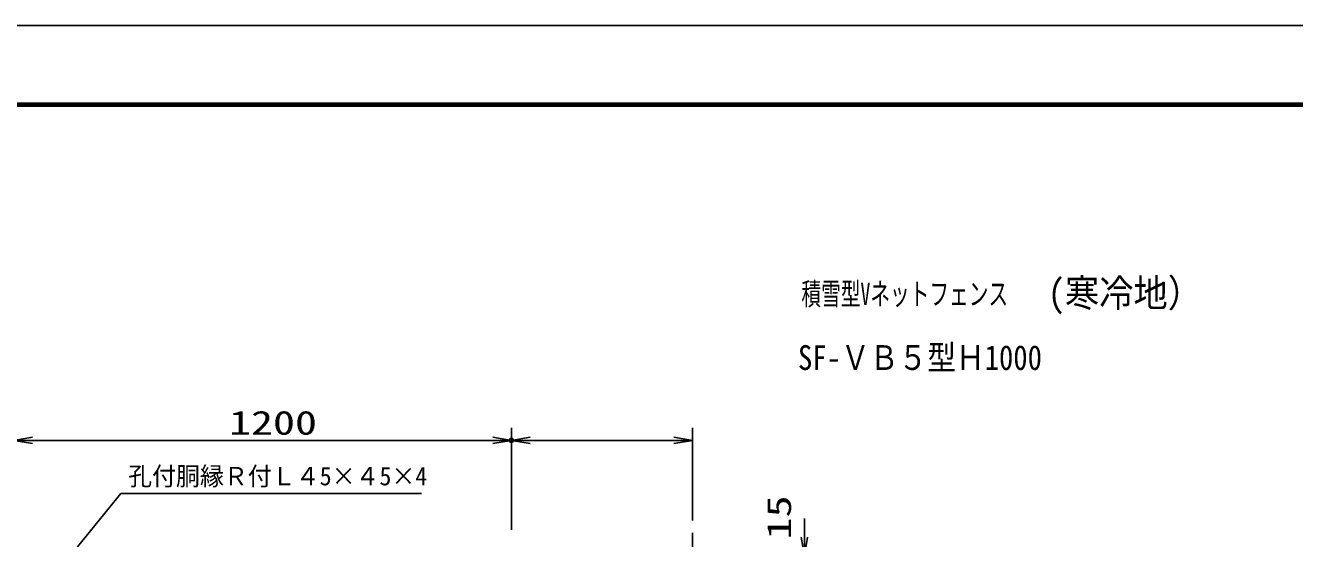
# Model space of a CAD drawing. Units: millimetres, scale not verified. Extents: x -4455 to 4455, y -3150 to 3150.
# Drawn here: x -2673 to 388, y 1911 to 3150 of the extents above; entities that cross this region are included whole.
import ezdxf
from ezdxf.enums import TextEntityAlignment as Align

# ---------------------------------------------------------------- set-up
doc = ezdxf.new("R2010")
doc.units = ezdxf.units.MM
doc.header["$LTSCALE"] = 20
doc.header["$PDMODE"] = 32
doc.header["$PDSIZE"] = 10
for name, color, linetype, lineweight in [('0-0_1', 7, 'Continuous', 25), ('0-2_0', 4, 'Continuous', 25), ('0-4_EXTCNT-LMEC0', 2, 'Continuous', 25), ('0-6_WAKU', 7, 'Continuous', 25)]:
    doc.layers.add(name, color=color, linetype=linetype, lineweight=lineweight)
doc.layers.add('0-3_10', color=4, linetype='Continuous')
doc.layers.add('0-5_DEFPOINTS', color=7, linetype='Continuous')
doc.styles.add('ＭＳ ゴシック', font='')
doc.styles.get('ＭＳ ゴシック').set_extended_font_data('MS Gothic')

# ---------------------------------------------------------------- blocks, each defined once
blk = doc.blocks.new('DARROWS')
at = {"layer": '0-2_0', "color": 2}
blk.add_line((0, 0), (-19.982, 0), dxfattribs=at)
blk.add_lwpolyline([(-20, -3.333), (0, 0), (-20, 3.333)], dxfattribs=at)

msp = doc.modelspace()

# ---------------------------------------------------------------- linework, layer by layer
at = {"layer": '0-0_1', "color": 4}
msp.add_line((-1064.62, 1924.67), (-1064.62, 1840.03), dxfattribs=at)
at = {"layer": '0-2_0', "color": 1}
for p, q in [((-1501.12, 1931.98), (-1501.12, 2178)), ((-1501.12, 1931.98), (-1501.12, 2178)), ((-1064.62, 1954.67), (-1064.62, 2178))]:
    msp.add_line(p, q, dxfattribs=at)
at = {"layer": '0-2_0', "color": 2}
for p, q in [((-2656.12, 2148), (-1546.12, 2148)), ((-1456.12, 2148), (-1109.62, 2148)), ((-794.55, 1914.67), (-794.55, 1959.67))]:
    msp.add_line(p, q, dxfattribs=at)
at = {"layer": '0-4_EXTCNT-LMEC0'}
msp.add_lwpolyline([(-2547.21, 1890.95), (-2442.55, 2020), (-1717.55, 2020)], dxfattribs=at)
at = {"layer": '0-5_DEFPOINTS'}
msp.add_point((-1501.12, 2148), dxfattribs=at)
at = {"layer": '0-6_WAKU', "color": 3}
msp.add_lwpolyline([(-4455, 3150), (4455, 3150), (4455, -3150), (-4455, -3150)], close=True, dxfattribs=at)
at = {"layer": '0-6_WAKU'}
for points in [[(-4155, 2962.5), (4155, 2962.5), (4155, -2962.5), (-4155, -2962.5)], [(-4153.13, 2960.62), (4153.12, 2960.62), (4153.12, -2960.63), (-4153.13, -2960.63)], [(-4151.25, 2958.75), (4151.25, 2958.75), (4151.25, -2958.75), (-4151.25, -2958.75)], [(-4149.38, 2956.87), (4149.37, 2956.87), (4149.37, -2956.88), (-4149.38, -2956.88)], [(-4147.5, 2955), (4147.5, 2955), (4147.5, -2955), (-4147.5, -2955)]]:
    msp.add_lwpolyline(points, close=True, dxfattribs=at)

# ---------------------------------------------------------------- block references
at = {"layer": '0-2_0', "xscale": 2.25, "yscale": 2.25}
for p, rotation in [((-2701.12, 2148), 180), ((-1501.12, 2148), 180), ((-794.55, 1869.67), 270)]:
    msp.add_blockref('DARROWS', p, dxfattribs=dict(at, rotation=rotation))
for p in [(-1501.12, 2148), (-1064.62, 2148)]:
    msp.add_blockref('DARROWS', p, dxfattribs=at)

# ---------------------------------------------------------------- texts
at = {"layer": '0-0_1', "color": 4, "style": 'ＭＳ ゴシック', "width": 0.95}
msp.add_text('孔付胴縁Ｒ付Ｌ４5×４5×4', height=44.57, dxfattribs=at).set_placement((-2425.42, 2026.09), align=Align.BOTTOM_LEFT)
at = {"layer": '0-2_0', "color": 3, "style": 'ＭＳ ゴシック', "width": 1.35}
msp.add_text('1200', height=57.77, dxfattribs=at).set_placement((-2182.12, 2144.4), align=Align.BOTTOM_LEFT)
msp.add_text('15', height=57.77, rotation=90, dxfattribs=at).set_placement((-809.45, 1909), align=Align.BOTTOM_LEFT)
at = {"layer": '0-3_10', "style": 'ＭＳ ゴシック'}
for s, height, width, p in [('積雪型Vネットフェンス', 53.53, 0.65, (-801.64, 2458.85)), ('SF-ＶＢ５型Ｈ1000', 59.76, 0.85, (-809.98, 2300.16))]:
    msp.add_text(s, height=height, dxfattribs=dict(at, width=width)).set_placement(p, align=Align.BOTTOM_LEFT)
at = {"layer": '0-4_EXTCNT-LMEC0', "color": 4, "style": 'ＭＳ ゴシック', "width": 0.9}
msp.add_text('(寒冷地）', height=67.35, dxfattribs=at).set_placement((-207.63, 2449.96), align=Align.BOTTOM_LEFT)

doc.saveas('drawing.dxf')
